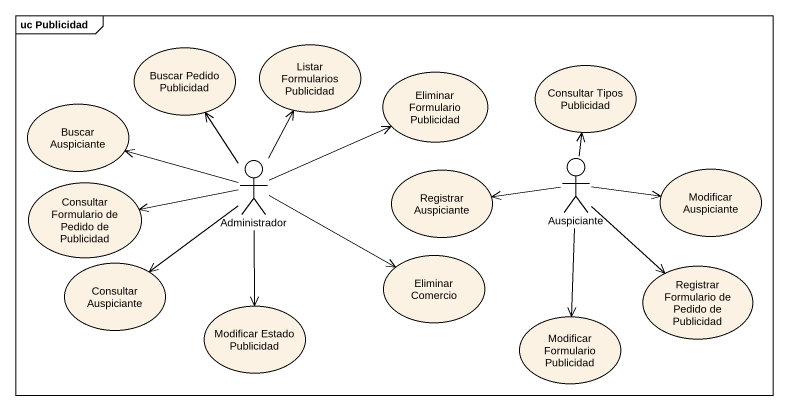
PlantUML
@startuml
mainframe uc Publicidad
usecase "Buscar Pedido Publicidad" as Buscar_Pedido_Publicidad
usecase "Listar Formularios Publicidad" as Listar_Formularios
usecase "Eliminar Formulario Publicidad" as Eliminar_Formulario
usecase "Consultar Tipos Publicidad" as Consultar_Tipos_Publicidad
usecase "Buscar Auspiciante" as Buscar_Auspiciante
usecase "Consultar Formulario de Pedido de Publicidad" as Consultar_Formulario_de
actor Administrador
usecase "Registrar Auspiciante" as Registrar_Auspiciante
actor Auspiciante
usecase "Modificar Auspiciante" as Modificar_Auspiciante
usecase "Consultar Auspiciante" as Consultar_Auspiciante
usecase "Eliminar Comercio" as Eliminar_Comercio
usecase "Registrar Formulario de Pedido de Publicidad" as Registrar_Formulario_de
usecase "Modificar Estado Publicidad" as Modificar_Estado_Publicidad
usecase "Modificar Formulario Publicidad" as Modificar_Formulario
Administrador -up-> Buscar_Pedido_Publicidad
Administrador -up-> Listar_Formularios
Administrador -right-> Eliminar_Formulario
Administrador -left-> Buscar_Auspiciante
Administrador -left-> Consultar_Formulario_de
Administrador --> Consultar_Auspiciante
Administrador -right-> Eliminar_Comercio
Administrador --> Modificar_Estado_Publicidad
Auspiciante -up-> Consultar_Tipos_Publicidad
Auspiciante -left-> Registrar_Auspiciante
Auspiciante -right-> Modificar_Auspiciante
Auspiciante --> Registrar_Formulario_de
Auspiciante --> Modificar_Formulario
@enduml
